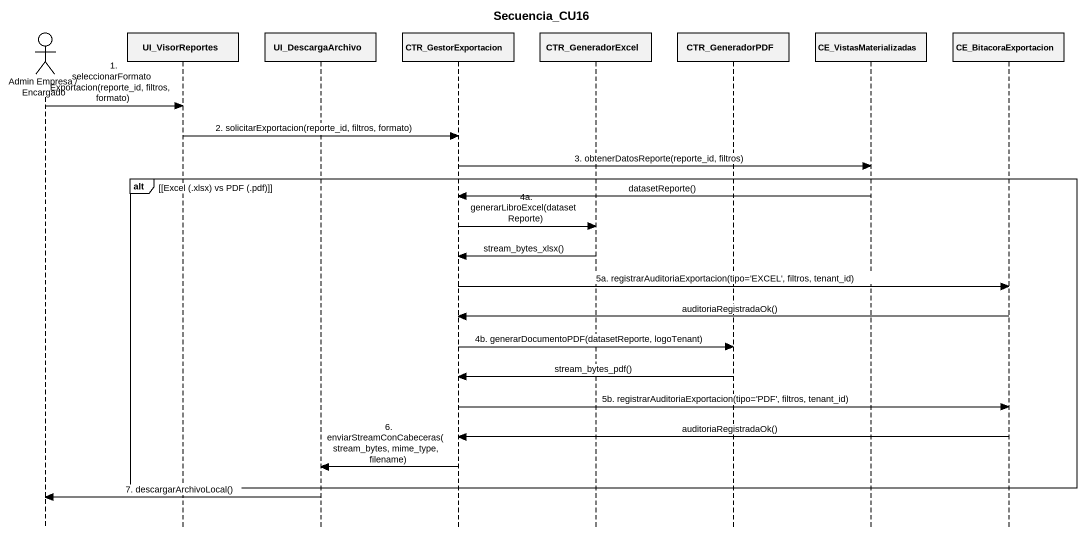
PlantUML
@startuml
title Secuencia_CU16
hide footbox
actor "Admin Empresa / Encargado" as Admin_Empresa_Encargado
participant UI_VisorReportes
participant UI_DescargaArchivo
participant CTR_GestorExportacion
participant CTR_GeneradorExcel
participant CTR_GeneradorPDF
participant CE_VistasMaterializadas
participant CE_BitacoraExportacion

Admin_Empresa_Encargado -> UI_VisorReportes : 1. seleccionarFormatoExportacion(reporte_id, filtros, formato)
UI_VisorReportes -> CTR_GestorExportacion : 2. solicitarExportacion(reporte_id, filtros, formato)
CTR_GestorExportacion -> CE_VistasMaterializadas : 3. obtenerDatosReporte(reporte_id, filtros)
alt [Excel (.xlsx) vs PDF (.pdf)]
  CE_VistasMaterializadas -> CTR_GestorExportacion : datasetReporte()
  CTR_GestorExportacion -> CTR_GeneradorExcel : 4a. generarLibroExcel(datasetReporte)
  CTR_GeneradorExcel -> CTR_GestorExportacion : stream_bytes_xlsx()
  CTR_GestorExportacion -> CE_BitacoraExportacion : 5a. registrarAuditoriaExportacion(tipo='EXCEL', filtros, tenant_id)
  CE_BitacoraExportacion -> CTR_GestorExportacion : auditoriaRegistradaOk()
  CTR_GestorExportacion -> CTR_GeneradorPDF : 4b. generarDocumentoPDF(datasetReporte, logoTenant)
  CTR_GeneradorPDF -> CTR_GestorExportacion : stream_bytes_pdf()
  CTR_GestorExportacion -> CE_BitacoraExportacion : 5b. registrarAuditoriaExportacion(tipo='PDF', filtros, tenant_id)
  CE_BitacoraExportacion -> CTR_GestorExportacion : auditoriaRegistradaOk()
  CTR_GestorExportacion -> UI_DescargaArchivo : 6. enviarStreamConCabeceras(stream_bytes, mime_type, filename)
end
UI_DescargaArchivo -> Admin_Empresa_Encargado : 7. descargarArchivoLocal()
@enduml
